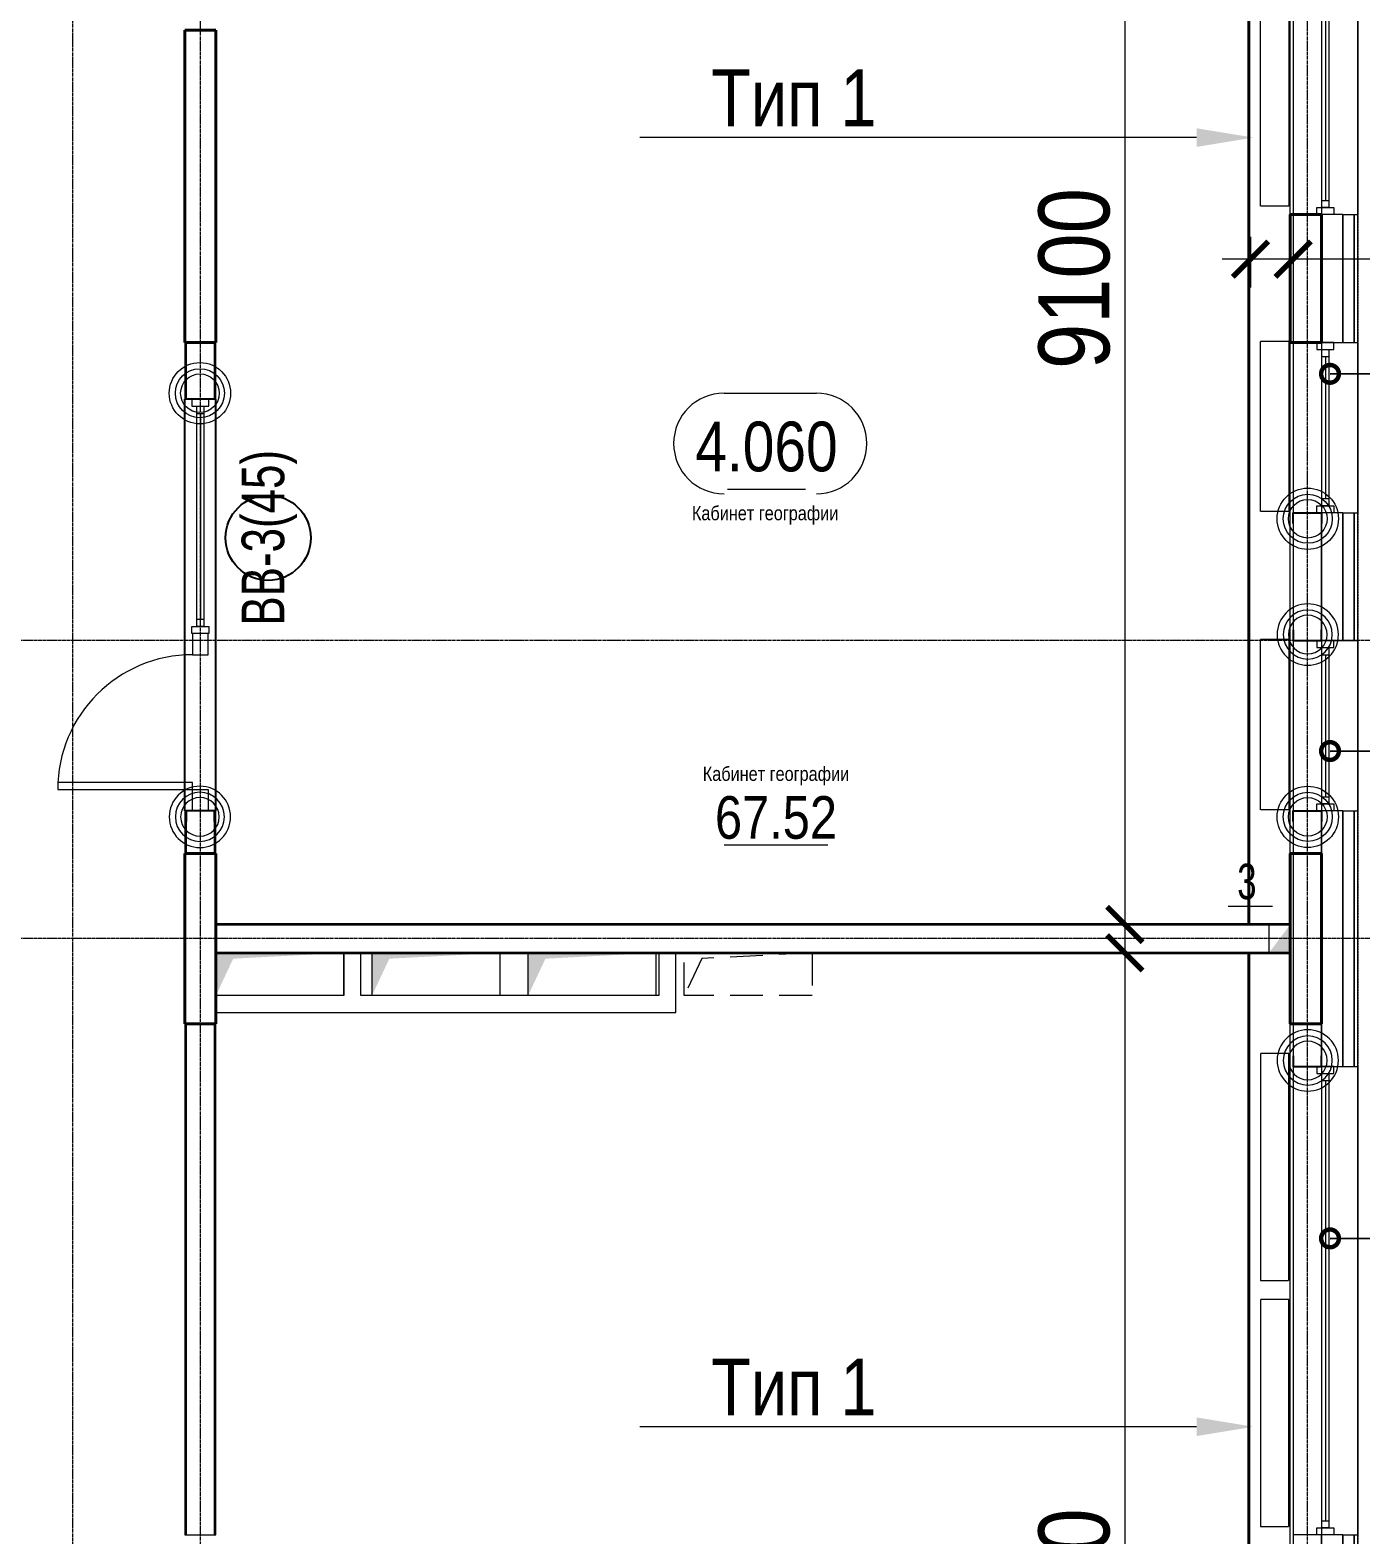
# Model space of a CAD drawing. Header units: millimetres. Extents: x -65509 to 912790, y 446 to 713294.
# Drawn here: x 495201 to 504578, y 520683 to 531283 of the extents above; entities that cross this region are included whole.
import ezdxf
from ezdxf import colors
from ezdxf.entities.mleader import LeaderData, LeaderLine
from ezdxf.enums import TextEntityAlignment as Align
from ezdxf.math import Vec2, Vec3

# ---------------------------------------------------------------- set-up
doc = ezdxf.new("R2010")
doc.units = ezdxf.units.MM
for name, pattern in [('CENTER2', [28.575, 19.05, -3.175, 3.175, -3.175]), ('DASHED', [19.05, 12.7, -6.35]), ('HIDDEN', [9.525, 6.35, -3.175]), ('HIDDEN2', [4.7625, 3.175, -1.5875])]:
    doc.linetypes.add(name, pattern=pattern)
doc.layers.get('Defpoints').update_dxf_attribs({"color": 250})
for name, color, linetype, lineweight in [('A-AREA', 250, 'Continuous', 15), ('A-Wall_Материал_Газоблок_Контур', 250, 'Continuous', 0), ('АР_Area', 250, 'Continuous', 5), ('АР_Витраж', 250, 'Continuous', 13), ('АР_Витраж марка', 250, 'Continuous', 9), ('АР_Двери_витраж', 250, 'Continuous', 9), ('АР_Колонны', 250, 'Continuous', 30), ('АР_Окна', 250, 'Continuous', 5), ('АР_Отв. марка', 250, 'Continuous', 9), ('АР_площадь пом', 250, 'Continuous', 5), ('АР_Размеры обшивки', 250, 'Continuous', 5), ('АР_Стены ЖБ', 250, 'Continuous', 35), ('АР_Стены кирпич', 250, 'Continuous', 20), ('АР_Стены ПЕНОблок', 250, 'Continuous', 20), ('АР_Тонкая', 250, 'Continuous', 5), ('АР_Утеплитель', 250, 'Continuous', 0), ('КМ_Фахверки', 250, 'Continuous', 25), ('Марка окна', 250, 'Continuous', 25), ('ОВ_Классы', 250, 'Continuous', 0), ('ОВ_Отопление', 250, 'Continuous', 5), ('ОВ_Шахты', 250, 'Continuous', 5), ('Размеры зашивки ГКЛ', 250, 'Continuous', 0), ('РД_Оси_100', 250, 'Continuous', 0), ('РД_проем_инж перемыч_фахверк', 250, 'Continuous', 18)]:
    doc.layers.add(name, color=color, linetype=linetype, lineweight=lineweight)
doc.layers.add('АР_Делит', color=250, linetype='Continuous', lineweight=0, plot=False)
doc.layers.add('РД_Проем', color=250, linetype='Continuous', lineweight=0, plot=False)
doc.layers.add('АР_Отопительные приборы', color=1, linetype='HIDDEN2', lineweight=0, true_color=0xff0000)
doc.layers.add('Зашивка радиаторов тип 1 (фанера и МДФ)', color=7, linetype='Continuous', lineweight=0, true_color=0x000085)
doc.layers.add('РД_Витраж_вн', color=250, linetype='Continuous')
doc.styles.add('Arial0', font='arial.ttf')
doc.styles.add('Arial_09', font='ARIALN.TTF', dxfattribs={"width": 0.9})
doc.styles.add('style1', font='ARIALN.TTF')
doc.dimstyles.new('Dim200_ареал', dxfattribs={"dimscale": 100, "dimtxt": 5, "dimasz": 2.5, "dimexe": 2, "dimexo": 2, "dimgap": 1, "dimtad": 1, "dimzin": 12, "dimdsep": 46, "dimtxsty": 'style1', "dimblk": 'ARCHTICK', "dimcen": 3, "dimdle": 2, "dimclrd": 256, "dimclre": 256, "dimaunit": 1, "dimadec": 0, "dimazin": 3, "dimtfac": 1, "dimtmove": 1, "dimatfit": 3, "dimldrblk": 'OPEN30', "dimfxl": 5, "dimfxlon": 1, "dimtolj": 1, "dimtzin": 0, "dimlwd": 9, "dimlwe": 9, "dimarcsym": 0})

# ---------------------------------------------------------------- blocks, each defined once
blk = doc.blocks.new('otv')
at = {"linetype": 'Continuous'}
blk.add_lwpolyline([(0, -1), (0, 0), (1, 0), (1, -1)], close=True, dxfattribs=at)
blk.add_solid([(0, -1), (0, 0), (0.135, -0.137), (1, 0)], dxfattribs=at)
blk = doc.blocks.new('otv пунктир')
at = {"linetype": 'HIDDEN', "ltscale": 0.07}
blk.add_lwpolyline([(0, 0), (0, 1), (1, 1), (1, 0)], close=True, dxfattribs=at)
blk.add_lwpolyline([(0, 1), (0.135, 0.137), (1, 0)], dxfattribs=at)
blk = doc.blocks.new('_DotSmall')
at = {"color": 0, "linetype": 'ByBlock', "const_width": 0.5}
blk.add_lwpolyline([(-0.0625, 0, 1), (0.0625, 0, 1)], format="xyb", close=True, dxfattribs=at)
blk = doc.blocks.new('Ф_пеноблок 200')
at = {"layer": 'АР_Делит', "color": 1}
for radius in [216, 173, 136]:
    blk.add_circle((103, -42), radius, dxfattribs=at)
at = {"layer": 'КМ_Фахверки'}
blk.add_lwpolyline([(0, -75), (0, 0), (200, 0), (200, -75)], dxfattribs=at)
blk = doc.blocks.new('СОШ_2200_АР_ОСИ_М100_28.05.24')
at = {"layer": 'АР_Делит', "color": 5, "linetype": 'DASHED'}
blk.add_lwpolyline([(114955, 135155), (114955, -355), (93595.036, -355), (93595.036, 13855), (94145, 13855), (94145, 68320), (66055, 68320), (66055, 13857.73), (83455, 13857.73), (83455, -355), (45245, -355), (45245, 13145), (44695, 13145), (44695, 26755), (45245, 26755), (45245, 68320), (20455, 68320), (20455, 26755), (27955, 26755), (27955, 13145), (-355, 13145), (-355, 100855), (37145, 100855), (37145, 129155)], dxfattribs=at)
at = {"layer": 'РД_Оси_100', "linetype": 'CENTER2'}
for p, q in [((114600, -6155), (114600, 139938.679)), ((119910, 20700), (94200, 20700)), ((119910, 18600), (94200, 18600))]:
    blk.add_line(p, q, dxfattribs=at)
for points in [[(105900, 139938.679), (105900, -6155)], [(106800, -6155), (106800, 139938.679)]]:
    blk.add_lwpolyline(points, dxfattribs=at)
blk = doc.blocks.new('Bottom_L_1600')
at = {"layer": 'АР_Отопительные приборы'}
blk.add_lwpolyline([(800, -100), (-800, -100), (-800, 100), (800, 100)], close=True, dxfattribs=at)
blk = doc.blocks.new('Bottom_L_1200')
at = {"layer": 'АР_Отопительные приборы'}
blk.add_lwpolyline([(600, -100), (-600, -100), (-600, 100), (600, 100)], close=True, dxfattribs=at)
blk = doc.blocks.new('Bottom_R_1600')
at = {"layer": 'АР_Отопительные приборы'}
blk.add_lwpolyline([(-800, -100), (800, -100), (800, 100), (-800, 100)], close=True, dxfattribs=at)
blk = doc.blocks.new('_ArchTick')
at = {"color": 0, "linetype": 'ByBlock', "const_width": 0.15}
blk.add_lwpolyline([(-0.5, -0.5), (0.5, 0.5)], dxfattribs=at)
blk = doc.blocks.new('*D664')
at = {"layer": 'Defpoints', "color": 0, "lineweight": 25, "transparency": 16777216}
for p in [(503304, 534083), (502915, 524983), (503310, 524983)]:
    blk.add_point(p, dxfattribs=at)
at = {"layer": 'АР_Размеры обшивки', "lineweight": 9, "transparency": 16777216}
for p, q in [((502915, 534283), (502915, 524783)), ((503104, 534083), (502715, 534083)), ((503110, 524983), (502715, 524983))]:
    blk.add_line(p, q, dxfattribs=at)
at = {"layer": 'АР_Размеры обшивки', "lineweight": 9, "transparency": 16777216, "xscale": 250, "yscale": 250, "zscale": 250}
for p, rotation in [((502915, 534083), 90), ((502915, 524983), 270)]:
    blk.add_blockref('_ArchTick', p, dxfattribs=dict(at, rotation=rotation))
at = {"layer": 'АР_Размеры обшивки', "color": 0, "transparency": 16777216, "insert": (502560, 529533), "char_height": 500, "attachment_point": 5, "rotation": 90, "style": 'style1'}
blk.add_mtext('\\A1;9100', dxfattribs=at)
blk = doc.blocks.new('_Open30')
at = {"color": 0, "linetype": 'ByBlock', "lineweight": -2}
for p, q in [((-1, 0.268), (0, 0)), ((0, 0), (-1, -0.268)), ((0, 0), (-1, 0))]:
    blk.add_line(p, q, dxfattribs=at)
blk = doc.blocks.new('*D665')
at = {"layer": 'Defpoints', "color": 0, "lineweight": 25, "transparency": 16777216}
for p in [(503304, 524783), (502915, 515683), (503304, 515683)]:
    blk.add_point(p, dxfattribs=at)
at = {"layer": 'АР_Размеры обшивки', "lineweight": 9, "transparency": 16777216}
for p, q in [((502915, 524983), (502915, 515483)), ((503104, 524783), (502715, 524783)), ((503104, 515683), (502715, 515683))]:
    blk.add_line(p, q, dxfattribs=at)
at = {"layer": 'АР_Размеры обшивки', "lineweight": 9, "transparency": 16777216, "xscale": 250, "yscale": 250, "zscale": 250}
for p, rotation in [((502915, 524783), 90), ((502915, 515683), 270)]:
    blk.add_blockref('_ArchTick', p, dxfattribs=dict(at, rotation=rotation))
at = {"layer": 'АР_Размеры обшивки', "color": 0, "transparency": 16777216, "insert": (502560, 520233), "char_height": 500, "attachment_point": 5, "rotation": 90, "style": 'style1'}
blk.add_mtext('\\A1;9100', dxfattribs=at)
blk = doc.blocks.new('*D766')
at = {"layer": 'Defpoints', "color": 0, "lineweight": 25, "transparency": 16777216}
for p in [(503801, 530028), (504101, 530028), (503801, 529670)]:
    blk.add_point(p, dxfattribs=at)
at = {"layer": 'АР_Размеры обшивки', "lineweight": 9, "transparency": 16777216}
for p, q in [((503801, 529828), (503801, 529470)), ((504101, 529828), (504101, 529470)), ((504301, 529670), (503601, 529670)), ((506228, 529670), (504101, 529670))]:
    blk.add_line(p, q, dxfattribs=at)
at = {"layer": 'АР_Размеры обшивки', "lineweight": 9, "transparency": 16777216, "xscale": 250, "yscale": 250, "zscale": 250, "rotation": 180}
blk.add_blockref('_ArchTick', (503801, 529670), dxfattribs=at)
at = {"layer": 'АР_Размеры обшивки', "lineweight": 9, "transparency": 16777216, "xscale": 250, "yscale": 250, "zscale": 250}
blk.add_blockref('_ArchTick', (504101, 529670), dxfattribs=at)
at = {"layer": 'АР_Размеры обшивки', "color": 0, "transparency": 16777216, "insert": (505676, 530026), "char_height": 500, "attachment_point": 5, "style": 'style1'}
blk.add_mtext('\\A1;300', dxfattribs=at)
blk = doc.blocks.new('*D767')
at = {"layer": 'Defpoints', "color": 0, "lineweight": 25, "transparency": 16777216}
for p in [(503801, 520501), (504101, 520501), (503801, 520143)]:
    blk.add_point(p, dxfattribs=at)
at = {"layer": 'АР_Размеры обшивки', "lineweight": 9, "transparency": 16777216}
for p, q in [((503801, 520301), (503801, 519943)), ((504101, 520301), (504101, 519943)), ((504301, 520143), (503601, 520143)), ((506228, 520143), (504101, 520143))]:
    blk.add_line(p, q, dxfattribs=at)
at = {"layer": 'АР_Размеры обшивки', "lineweight": 9, "transparency": 16777216, "xscale": 250, "yscale": 250, "zscale": 250, "rotation": 180}
blk.add_blockref('_ArchTick', (503801, 520143), dxfattribs=at)
at = {"layer": 'АР_Размеры обшивки', "lineweight": 9, "transparency": 16777216, "xscale": 250, "yscale": 250, "zscale": 250}
blk.add_blockref('_ArchTick', (504101, 520143), dxfattribs=at)
at = {"layer": 'АР_Размеры обшивки', "color": 0, "transparency": 16777216, "insert": (505676, 520499), "char_height": 500, "attachment_point": 5, "style": 'style1'}
blk.add_mtext('\\A1;300', dxfattribs=at)
blk = doc.blocks.new('MOK-МаркаПом_овал_ареал')
for p, q in [((-2.99, 3.76), (3.52, 3.76)), ((-2.75, -3), (2.75, -3))]:
    blk.add_line(p, q)
for centre, radius, start, end in [((-2.99, 0.21), 3.55, 90, 270), ((3.52, 0.21), 3.55, 270, 90), ((-7.41, 0), 7.16, 0, 0.001)]:
    blk.add_arc(centre, radius, start, end)
at = {"color": 0, "style": 'style1'}
blk.add_attdef('АР-ПОМЕЩЕНИЕ:НОМЕР', text='', height=3, dxfattribs=at).set_placement((0.26, 0), align=Align.MIDDLE)
blk = doc.blocks.new('MOK-МаркаПомещения1')
at = {"layer": 'A-AREA', "color": 0}
blk.add_line((-3.65, -1.94), (3.65, -1.94), dxfattribs=at)
at = {"layer": 'A-AREA', "color": 0, "style": 'style1'}
blk.add_attdef('АР-ПОМЕЩЕНИЕ:ПЛОЩАДЬ', text='', height=3, dxfattribs=at).set_placement((0, 0), align=Align.MIDDLE)
at = {"layer": 'Defpoints', "style": 'style1', "flags": 8}
blk.add_attdef('АР-ПОМЕЩЕНИЕ:НАИМЕНОВАНИЕ', text='', height=1, dxfattribs=at).set_placement((0, 2.96), align=Align.MIDDLE)
blk = doc.blocks.new('MOK-МаркаПроема инж.')
blk.add_line((-1.33, -1.75), (1.8, -1.75))
at = {"color": 0, "style": 'Arial0', "width": 0.7}
blk.add_attdef('АР-ПРОЕМ:Коробка', text='', height=2.5, dxfattribs=at).set_placement((0, 0), align=Align.MIDDLE)
blk = doc.blocks.new('МаркаВитража1')
at = {"layer": 'Defpoints'}
blk.add_circle((0, 0), 3, dxfattribs=at)
at = {"color": 0, "linetype": 'ByBlock', "lineweight": -2, "style": 'Arial_09', "width": 0.9}
blk.add_attdef('АР-ОКНО:НАИМЕНОВАНИЕ', text='', height=3, dxfattribs=at).set_placement((0, 0), align=Align.MIDDLE)

msp = doc.modelspace()

# ---------------------------------------------------------------- hatches: boundary and pattern name
at = {"layer": 'ОВ_Отопление', "linetype": 'Continuous', "lineweight": 5}
for points in [[(504080.884, 524783.493), (504080.88, 524983.493), (504005.882, 524883.491)], [(504080.884, 524783.493), (504080.88, 524983.493), (504005.882, 524883.491)], [(503930.884, 524783.489), (504080.884, 524783.493), (504005.882, 524883.491)], [(503930.884, 524783.489), (504080.884, 524783.493), (504005.882, 524883.491)]]:
    msp.add_hatch(color=256, dxfattribs=at).paths.add_polyline_path(points, flags=0)

# ---------------------------------------------------------------- linework, layer by layer
at = {"layer": 'A-Wall_Материал_Газоблок_Контур', "linetype": 'Continuous', "lineweight": 0}
for p, q in [((504100.882, 533283.318), (504100.882, 529983.318)), ((504555.882, 529983.318), (504555.882, 533283.318)), ((504100.882, 529083.318), (504100.882, 527883.318)), ((504100.882, 526983.318), (504100.882, 525783.318)), ((504100.882, 523983.318), (504100.882, 520683.318))]:
    msp.add_line(p, q, dxfattribs=at)
at = {"layer": 'АР_Витраж', "linetype": 'Continuous', "lineweight": 5}
for p, q in [((496290.882, 528683.318), (496290.882, 527033.318)), ((496510.882, 528683.318), (496510.882, 527033.318))]:
    msp.add_line(p, q, dxfattribs=at)
at = {"layer": 'АР_Витраж', "linetype": 'Continuous', "lineweight": 13}
for p, q in [((496375.882, 528583.318), (496425.882, 528583.318)), ((496400.882, 528583.318), (496400.882, 527133.318)), ((496375.882, 527133.318), (496425.882, 527133.318))]:
    msp.add_line(p, q, dxfattribs=at)
for points in [[(496460.882, 528633.318), (496460.882, 528683.318), (496340.882, 528683.318), (496340.882, 528633.318)], [(496375.882, 528633.318), (496425.882, 528633.318), (496425.882, 527083.318), (496375.882, 527083.318)], [(496460.882, 527083.318), (496460.882, 527033.318), (496340.882, 527033.318), (496340.882, 527083.318)]]:
    msp.add_lwpolyline(points, close=True, dxfattribs=at)
at = {"layer": 'АР_Двери_витраж', "linetype": 'Continuous', "lineweight": 9}
for points in [[(496455.882, 526883.318), (496455.882, 527033.318), (496345.882, 527033.318), (496345.882, 526883.318)], [(496345.882, 525933.318), (496345.882, 525983.318), (495395.882, 525983.318), (495395.882, 525933.318)], [(496455.882, 525933.318), (496455.882, 525783.318), (496345.882, 525783.318), (496345.882, 525933.318)]]:
    msp.add_lwpolyline(points, close=True, dxfattribs=at)
msp.add_arc((496345.882, 525933.318), 950, 90, 180, dxfattribs=at)
at = {"layer": 'АР_Колонны', "linetype": 'HIDDEN2', "lineweight": 25}
for p, q in [((496290.882, 531283.318), (496510.882, 531283.318)), ((496290.882, 529083.318), (496290.882, 531283.318)), ((496510.882, 531283.318), (496510.882, 529083.318)), ((504080.882, 529983.318), (504300.882, 529983.318)), ((504080.882, 529083.318), (504080.882, 529983.318)), ((496510.882, 529083.318), (496290.882, 529083.318)), ((496290.882, 525483.318), (496510.882, 525483.318)), ((496290.882, 524283.318), (496290.882, 525483.318)), ((496510.882, 525483.318), (496510.882, 524283.318)), ((504080.882, 525483.318), (504300.882, 525483.318)), ((504080.882, 524283.318), (504080.882, 525483.318)), ((504300.882, 525483.318), (504300.882, 524283.318)), ((496510.882, 524283.318), (496290.882, 524283.318)), ((504300.882, 524283.318), (504080.882, 524283.318))]:
    msp.add_line(p, q, dxfattribs=at)
at = {"layer": 'АР_Колонны', "linetype": 'Continuous', "lineweight": 35}
for p, q in [((496290.882, 531283.318), (496290.882, 529083.318)), ((496510.882, 531283.318), (496290.882, 531283.318)), ((496510.882, 529083.318), (496510.882, 531283.318)), ((504080.882, 529983.318), (504080.882, 529083.318)), ((504300.882, 529983.318), (504080.882, 529983.318)), ((496290.882, 529083.318), (496510.882, 529083.318)), ((496290.882, 525483.318), (496290.882, 524283.318)), ((496510.882, 525483.318), (496290.882, 525483.318)), ((496510.882, 524283.318), (496510.882, 525483.318)), ((504080.882, 525483.318), (504080.882, 524283.318)), ((504300.882, 525483.318), (504080.882, 525483.318)), ((504300.882, 524283.318), (504300.882, 525483.318)), ((496290.882, 524283.318), (496510.882, 524283.318)), ((504080.882, 524283.318), (504300.882, 524283.318))]:
    msp.add_line(p, q, dxfattribs=at)
at = {"layer": 'АР_Окна', "linetype": 'Continuous', "lineweight": 5}
for p, q in [((504100.882, 533283.318), (504100.882, 529983.318)), ((504328.382, 533183.318), (504328.382, 530083.318)), ((504555.882, 533283.318), (504555.882, 529983.318)), ((504303.382, 530083.318), (504353.382, 530083.318)), ((504100.882, 529083.318), (504100.882, 527883.318)), ((504303.382, 527983.318), (504353.382, 527983.318)), ((504100.882, 526983.318), (504100.882, 525783.318)), ((504303.382, 526883.318), (504353.382, 526883.318)), ((504100.882, 523983.318), (504100.882, 520683.318)), ((504303.382, 523883.318), (504353.382, 523883.318)), ((504303.382, 520783.318), (504353.382, 520783.318))]:
    msp.add_line(p, q, dxfattribs=at)
for points in [[(504303.382, 533233.318), (504353.382, 533233.318), (504353.382, 530033.318), (504303.382, 530033.318)], [(504388.382, 530033.318), (504388.382, 529983.318), (504268.382, 529983.318), (504268.382, 530033.318)], [(504388.382, 527933.318), (504388.382, 527883.318), (504268.382, 527883.318), (504268.382, 527933.318)], [(504388.382, 526933.318), (504388.382, 526983.318), (504268.382, 526983.318), (504268.382, 526933.318)], [(504388.382, 523933.318), (504388.382, 523983.318), (504268.382, 523983.318), (504268.382, 523933.318)], [(504388.382, 520733.318), (504388.382, 520683.318), (504268.382, 520683.318), (504268.382, 520733.318)]]:
    msp.add_lwpolyline(points, close=True, dxfattribs=at)
at = {"layer": 'АР_Стены ЖБ', "linetype": 'Continuous', "lineweight": 40}
for p, q in [((496510.882, 531283.318), (496290.882, 531283.318)), ((496290.882, 531283.318), (496290.882, 529083.318)), ((496510.882, 529083.318), (496510.882, 531283.318)), ((504300.882, 529983.318), (504080.882, 529983.318)), ((504080.882, 529983.318), (504080.882, 529083.318)), ((496290.882, 529083.318), (496510.882, 529083.318)), ((496510.882, 525483.318), (496290.882, 525483.318)), ((496290.882, 525483.318), (496290.882, 524283.318)), ((496510.882, 524283.318), (496510.882, 525483.318)), ((504300.882, 525483.318), (504080.882, 525483.318)), ((504080.882, 525483.318), (504080.882, 524283.318)), ((504300.882, 524283.318), (504300.882, 525483.318)), ((496290.882, 524283.318), (496510.882, 524283.318)), ((504080.882, 524283.318), (504300.882, 524283.318))]:
    msp.add_line(p, q, dxfattribs=at)
at = {"layer": 'АР_Стены ЖБ', "linetype": 'Continuous', "lineweight": 35}
for p, q in [((504080.88, 524983.493), (496510.877, 524983.318)), ((496510.877, 524983.318), (496510.882, 524783.318)), ((504080.884, 524783.493), (504080.88, 524983.493)), ((496510.882, 524783.318), (504080.884, 524783.493))]:
    msp.add_line(p, q, dxfattribs=at)
at = {"layer": 'АР_Стены ЖБ', "linetype": 'Continuous', "lineweight": 15}
msp.add_line((503930.884, 524783.489), (503930.88, 524983.489), dxfattribs=at)
at = {"layer": 'АР_Стены кирпич', "linetype": 'Continuous', "lineweight": 20}
for p, q in [((497530.667, 524783.318), (497410.667, 524783.318)), ((497410.667, 524783.318), (497410.667, 524483.318)), ((497530.667, 524483.318), (497530.667, 524783.318)), ((499750.668, 524783.318), (499630.668, 524783.318)), ((499630.668, 524783.318), (499630.668, 524483.318)), ((499750.668, 524363.318), (499750.668, 524783.318)), ((497410.667, 524483.318), (496510.882, 524483.318)), ((496510.882, 524483.318), (496510.882, 524363.318)), ((499630.668, 524483.318), (497530.667, 524483.318)), ((496510.882, 524363.318), (499750.668, 524363.318))]:
    msp.add_line(p, q, dxfattribs=at)
at = {"layer": 'АР_Стены ПЕНОблок', "linetype": 'Continuous', "lineweight": 20}
for p, q in [((504300.882, 529983.318), (504100.882, 529983.318)), ((504100.882, 529983.318), (504100.882, 529083.318)), ((496500.882, 529083.318), (496300.882, 529083.318)), ((496300.882, 529083.318), (496300.882, 528683.318)), ((496500.882, 528683.318), (496500.882, 529083.318)), ((496300.882, 528683.318), (496500.882, 528683.318)), ((504300.882, 527883.318), (504100.882, 527883.318)), ((504100.882, 527883.318), (504100.882, 526983.318)), ((504300.882, 526983.318), (504300.882, 527883.318)), ((504100.882, 526983.318), (504300.882, 526983.318)), ((496500.882, 525783.318), (496300.882, 525783.318)), ((496300.882, 525783.318), (496300.882, 525483.318)), ((496500.882, 525483.318), (496500.882, 525783.318)), ((504100.882, 525783.318), (504100.882, 523983.318)), ((496300.882, 525483.318), (496500.882, 525483.318)), ((496500.882, 524283.318), (496300.882, 524283.318)), ((496300.882, 524283.318), (496300.882, 520683.318)), ((496500.882, 520683.318), (496500.882, 524283.318)), ((504100.882, 523983.318), (504300.882, 523983.318)), ((496300.882, 520683.318), (496500.882, 520683.318)), ((504300.882, 520683.318), (504100.882, 520683.318)), ((504100.882, 520683.318), (504100.882, 519783.318)), ((504300.882, 519783.318), (504300.882, 520683.318))]:
    msp.add_line(p, q, dxfattribs=at)
at = {"layer": 'АР_Тонкая', "linetype": 'Continuous', "lineweight": 5}
for p, q in [((504450.882, 529983.318), (504555.882, 529983.318)), ((504450.882, 527883.318), (504555.882, 527883.318)), ((504450.882, 527883.318), (504450.882, 526983.318)), ((504530.882, 526983.318), (504530.882, 527883.318)), ((504530.882, 527883.318), (504530.882, 526983.318)), ((504555.882, 526983.318), (504555.882, 527883.318)), ((504450.882, 526983.318), (504555.882, 526983.318)), ((504450.882, 523983.318), (504555.882, 523983.318)), ((504450.882, 520683.318), (504555.882, 520683.318)), ((504450.882, 520683.318), (504450.882, 519783.318)), ((504530.882, 519783.318), (504530.882, 520683.318)), ((504530.882, 520683.318), (504530.882, 519783.318)), ((504555.882, 519783.318), (504555.882, 520683.318))]:
    msp.add_line(p, q, dxfattribs=at)
at = {"layer": 'АР_Тонкая', "linetype": 'Continuous', "lineweight": 0}
for p, q in [((496300.882, 529083.318), (496290.882, 529083.318)), ((496290.882, 529083.318), (496290.882, 528683.318)), ((496300.882, 528683.318), (496300.882, 529083.318)), ((496510.882, 529083.318), (496500.882, 529083.318)), ((496500.882, 529083.318), (496500.882, 528683.318)), ((496510.882, 528683.318), (496510.882, 529083.318)), ((496290.882, 528683.318), (496300.882, 528683.318)), ((496500.882, 528683.318), (496510.882, 528683.318)), ((496300.882, 525783.318), (496290.882, 525783.318)), ((496290.882, 525783.318), (496290.882, 525483.318)), ((496300.882, 525483.318), (496300.882, 525783.318)), ((496510.882, 525783.318), (496500.882, 525783.318)), ((496500.882, 525783.318), (496500.882, 525483.318)), ((496510.882, 525483.318), (496510.882, 525783.318)), ((496290.882, 525483.318), (496300.882, 525483.318)), ((496500.882, 525483.318), (496510.882, 525483.318)), ((496300.882, 524283.318), (496290.882, 524283.318)), ((496290.882, 524283.318), (496290.882, 520683.318)), ((496300.882, 520683.318), (496300.882, 524283.318)), ((496510.882, 524283.318), (496500.882, 524283.318)), ((496500.882, 524283.318), (496500.882, 520683.318)), ((496510.882, 520683.318), (496510.882, 524283.318)), ((496290.882, 520683.318), (496300.882, 520683.318)), ((496500.882, 520683.318), (496510.882, 520683.318))]:
    msp.add_line(p, q, dxfattribs=at)
at = {"layer": 'АР_Утеплитель', "linetype": 'Continuous', "lineweight": 0}
for p, q in [((504450.882, 529983.318), (504300.882, 529983.318)), ((504450.882, 527883.318), (504300.882, 527883.318)), ((504300.882, 527883.318), (504300.882, 526983.318)), ((504450.882, 526983.318), (504450.882, 527883.318)), ((504300.882, 526983.318), (504450.882, 526983.318)), ((504300.882, 523983.318), (504450.882, 523983.318)), ((504450.882, 520683.318), (504300.882, 520683.318)), ((504300.882, 520683.318), (504300.882, 519783.318)), ((504450.882, 519783.318), (504450.882, 520683.318))]:
    msp.add_line(p, q, dxfattribs=at)
at = {"layer": 'Зашивка радиаторов тип 1 (фанера и МДФ)', "linetype": 'Continuous', "lineweight": 0}
for p, q in [((503780.881, 534083.318), (503780.882, 524983.318)), ((503793.381, 534083.318), (503793.382, 524983.318)), ((503793.382, 524983.318), (503793.381, 534083.318)), ((504080.882, 524983.318), (504080.881, 534083.318)), ((503780.882, 524983.318), (503793.382, 524983.318)), ((503793.382, 524983.318), (504080.882, 524983.318)), ((503780.882, 524783.318), (503780.881, 515683.318)), ((503793.382, 524783.318), (503780.882, 524783.318)), ((503793.382, 524783.318), (503793.381, 515683.318)), ((503793.381, 515683.318), (503793.382, 524783.318)), ((504080.882, 524783.318), (503793.382, 524783.318)), ((504080.881, 515683.318), (504080.882, 524783.318))]:
    msp.add_line(p, q, dxfattribs=at)
at = {"layer": 'ОВ_Отопление', "linetype": 'Continuous', "lineweight": 9}
for p, q in [((504080.88, 524983.493), (503930.88, 524983.489)), ((504080.88, 524983.493), (503930.88, 524983.489)), ((503930.884, 524783.489), (503930.88, 524983.489)), ((503930.884, 524783.489), (503930.88, 524983.489)), ((504080.884, 524783.493), (504080.88, 524983.493)), ((504080.884, 524783.493), (504080.88, 524983.493)), ((504080.884, 524783.493), (503930.884, 524783.489)), ((504080.884, 524783.493), (503930.884, 524783.489))]:
    msp.add_line(p, q, dxfattribs=at)
at = {"layer": 'РД_Витраж_вн', "linetype": 'Continuous', "lineweight": -3}
for p, q in [((496290.882, 525783.318), (496290.882, 528683.318)), ((496510.882, 525783.318), (496510.882, 528683.318))]:
    msp.add_line(p, q, dxfattribs=at)
at = {"layer": 'РД_Проем', "linetype": 'Continuous', "lineweight": 0}
for p, q in [((496290.882, 525783.318), (496290.882, 528683.318)), ((496510.882, 525783.318), (496510.882, 528683.318))]:
    msp.add_line(p, q, dxfattribs=at)
at = {"layer": 'РД_проем_инж перемыч_фахверк', "linetype": 'Continuous', "lineweight": 18}
for p, q in [((496290.882, 528683.318), (496290.882, 525783.318)), ((496510.882, 528683.318), (496510.882, 525783.318))]:
    msp.add_line(p, q, dxfattribs=at)

# ---------------------------------------------------------------- block references
at = {"layer": 'АР_Area', "linetype": 'Continuous', "lineweight": 5}
ref = msp.add_blockref('MOK-МаркаПом_овал_ареал', (500389.915, 528350.234), dxfattribs=dict(at, xscale=100, yscale=100, zscale=100))
ref.add_attrib('АР-ПОМЕЩЕНИЕ:НОМЕР', '4.060', dxfattribs={"layer": '0', "color": 0, "height": 350, "style": 'style1'}).set_placement((500389.915, 528350.234), align=Align.MIDDLE)
ref.add_attrib('АР-ПОМЕЩЕНИЕ:НАИМЕНОВАНИЕ', 'Кабинет географии', dxfattribs={"layer": 'Defpoints', "color": 2, "height": 100, "style": 'style1'}).set_placement((500380.5, 527868.841), align=Align.MIDDLE)
at = {"layer": 'АР_Витраж марка', "linetype": 'Continuous', "lineweight": 9, "xscale": 100, "yscale": 100, "zscale": 100, "rotation": 89.99999999999999}
msp.add_blockref('МаркаВитража1', (496879.202, 527707.089), dxfattribs=at).add_auto_attribs({'АР-ОКНО:НАИМЕНОВАНИЕ': 'ВВ-3(45)'})
at = {"layer": 'АР_Отв. марка', "linetype": 'Continuous', "lineweight": 9, "xscale": 100, "yscale": 100, "zscale": 100}
msp.add_blockref('MOK-МаркаПроема инж.', (503774.99, 525286.226), dxfattribs=at).add_auto_attribs({'АР-ПРОЕМ:Коробка': '3'})
at = {"layer": 'АР_Отопительные приборы'}
for name, p, rotation in [('Bottom_L_1600', (503970.882, 530841.938), 89.99999999999999), ('Bottom_L_1200', (503970.882, 528491.938), 89.99999999999999), ('Bottom_L_1200', (503970.882, 526391.938), 89.99999999999999), ('Bottom_R_1600', (503970.882, 523275.093), 90), ('Bottom_R_1600', (503970.882, 521541.938), 90)]:
    msp.add_blockref(name, p, dxfattribs=dict(at, rotation=rotation))
at = {"layer": 'АР_площадь пом', "linetype": 'Continuous', "lineweight": 5}
ref = msp.add_blockref('MOK-МаркаПомещения1', (500456.952, 525737.323), dxfattribs=dict(at, xscale=100, yscale=100, zscale=100))
ref.add_attrib('АР-ПОМЕЩЕНИЕ:НАИМЕНОВАНИЕ', 'Кабинет географии', dxfattribs={"layer": 'Defpoints', "height": 100, "style": 'style1'}).set_placement((500456.952, 526032.886), align=Align.MIDDLE)
ref.add_attrib('АР-ПОМЕЩЕНИЕ:ПЛОЩАДЬ', '67.52', dxfattribs={"layer": 'A-AREA', "color": 0, "height": 300, "style": 'style1'}).set_placement((500456.952, 525737.323), align=Align.MIDDLE)
at = {"layer": 'КМ_Фахверки', "rotation": 180}
msp.add_blockref('Ф_пеноблок 200', (496500.882, 528683.318), dxfattribs=at)
msp.add_blockref('Ф_пеноблок 200', (496500.882, 528683.318), dxfattribs=at)
at = {"layer": 'КМ_Фахверки'}
msp.add_blockref('Ф_пеноблок 200', (504100.882, 527883.318), dxfattribs=at)
at = {"layer": 'КМ_Фахверки', "xscale": -1, "rotation": 180}
for p in [(504100.882, 526983.318), (504100.882, 523983.318)]:
    msp.add_blockref('Ф_пеноблок 200', p, dxfattribs=at)
at = {"layer": 'КМ_Фахверки', "xscale": -1}
msp.add_blockref('Ф_пеноблок 200', (496500.882, 525783.318), dxfattribs=at)
msp.add_blockref('Ф_пеноблок 200', (496500.882, 525783.318), dxfattribs=at)
at = {"layer": 'ОВ_Классы', "xscale": 300, "yscale": 900, "rotation": 270}
msp.add_blockref('otv пунктир', (499810.882, 524783.318), dxfattribs=at)
at = {"layer": 'ОВ_Шахты', "xscale": 900, "yscale": 300, "zscale": 1400}
for p in [(496510.882, 524783.318), (497610.882, 524783.318), (498710.882, 524783.318)]:
    msp.add_blockref('otv', p, dxfattribs=at)

# ---------------------------------------------------------------- dimensions: what is measured, and where the dimension line sits
at = {"layer": 'АР_Размеры обшивки'}
for base, p1, p2, picture, middle in [((502914.889, 524983.318), (503303.881, 534083.318), (503310.132, 524983.318), '*D664', (502559.602, 529533.318)), ((502914.889, 515683.318), (503303.882, 524783.318), (503303.881, 515683.318), '*D665', (502559.602, 520233.318))]:
    dim = msp.add_linear_dim(base=base, p1=p1, p2=p2, angle=90, dimstyle='Dim200_ареал', override={"dimdec": 0}, dxfattribs=at)
    dim.commit()
    dim.dimension.update_dxf_attribs({"geometry": picture, "text_midpoint": middle})
dim = msp.add_linear_dim(base=(503800.878, 520143.318), p1=(504100.878, 520501.318), p2=(503800.878, 520501.318), dimstyle='Dim200_ареал', override={"dimdec": 0}, dxfattribs=at)
dim.commit()
dim.dimension.update_dxf_attribs({"geometry": '*D767', "text_midpoint": (505675.882, 519763.032), "dimtype": 160})

# ---------------------------------------------------------------- leaders
at = {"layer": 'Марка окна', "lineweight": 0, "ltscale": 20}
ml = msp.add_multileader_mtext('Standard', dxfattribs=at)
ml.set_content('+16.200\\P+13.500', color=256, style='style1')
ml.set_leader_properties(color=256, linetype='ByLayer', lineweight=-1)
ml.set_arrow_properties(name='DOTSMALL')
ml.build(insert=Vec2(0, 0))
ml.multileader.update_dxf_attribs({"text_left_attachment_type": 6, "text_right_attachment_type": 6, "dogleg_length": 200, "arrow_head_size": 250})
ctx = ml.context
ctx.base_point, ctx.char_height, ctx.arrow_head_size, ctx.landing_gap_size, ctx.plane_origin = Vec3(506020.474, 528864.598), 250, 250, 0, Vec3(506415.451, 528180.071)
ctx.left_attachment, ctx.right_attachment = 6, 6
notes = []
notes.append((ctx, [(1, (1, 1, 0), (504958.869, 528864.598), (1, 0), 1061.605, [(0, [(504360.754, 528861.928)], 0, [])])]))
ctx.mtext.insert, ctx.mtext.line_spacing_factor, ctx.mtext.flow_direction = Vec3(506020.474, 529164.598), 0.96, 5
ctx.mtext.has_bg_fill, ctx.mtext.bg_color, ctx.mtext.bg_scale_factor, ctx.mtext.bg_transparency, ctx.mtext.use_window_bg_color = 1, -1027028792, 1.5, 0, 1
ml = msp.add_multileader_mtext('Standard', dxfattribs=at)
ml.set_content('+16.200\\P+13.500', color=256, style='style1')
ml.set_leader_properties(color=256, linetype='ByLayer', lineweight=-1)
ml.set_arrow_properties(name='DOTSMALL')
ml.build(insert=Vec2(0, 0))
ml.multileader.update_dxf_attribs({"text_left_attachment_type": 6, "text_right_attachment_type": 6, "dogleg_length": 200, "arrow_head_size": 250})
ctx = ml.context
ctx.base_point, ctx.char_height, ctx.arrow_head_size, ctx.landing_gap_size, ctx.plane_origin = Vec3(506020.474, 526207.625), 250, 250, 0, Vec3(506415.451, 525523.098)
ctx.left_attachment, ctx.right_attachment = 6, 6
notes.append((ctx, [(1, (1, 1, 0), (504958.869, 526207.625), (1, 0), 1061.605, [(0, [(504360.754, 526204.954)], 0, [])])]))
ctx.mtext.insert, ctx.mtext.line_spacing_factor, ctx.mtext.flow_direction = Vec3(506020.474, 526507.625), 0.96, 5
ctx.mtext.has_bg_fill, ctx.mtext.bg_color, ctx.mtext.bg_scale_factor, ctx.mtext.bg_transparency, ctx.mtext.use_window_bg_color = 1, -1027028792, 1.5, 0, 1
ml = msp.add_multileader_mtext('Standard', dxfattribs=at)
ml.set_content('+16.200\\P+13.500', color=256, style='style1')
ml.set_leader_properties(color=256, linetype='ByLayer', lineweight=-1)
ml.set_arrow_properties(name='DOTSMALL')
ml.build(insert=Vec2(0, 0))
ml.multileader.update_dxf_attribs({"text_left_attachment_type": 6, "text_right_attachment_type": 6, "dogleg_length": 200, "arrow_head_size": 250})
ctx = ml.context
ctx.base_point, ctx.char_height, ctx.arrow_head_size, ctx.landing_gap_size, ctx.plane_origin = Vec3(506020.474, 522774.748), 250, 250, 0, Vec3(506415.451, 522090.221)
ctx.left_attachment, ctx.right_attachment = 6, 6
notes.append((ctx, [(1, (1, 1, 0), (504958.869, 522774.748), (1, 0), 1061.605, [(0, [(504360.754, 522772.078)], 0, [])])]))
ctx.mtext.insert, ctx.mtext.line_spacing_factor, ctx.mtext.flow_direction = Vec3(506020.474, 523074.748), 0.96, 5
ctx.mtext.has_bg_fill, ctx.mtext.bg_color, ctx.mtext.bg_scale_factor, ctx.mtext.bg_transparency, ctx.mtext.use_window_bg_color = 1, -1027028792, 1.5, 0, 1
at = {"layer": 'Размеры зашивки ГКЛ'}
ml = msp.add_multileader_mtext('Standard', dxfattribs=at)
ml.set_content('\\pxsm1;Тип 1 ', color=(0, 0, 138), style='style1')
ml.set_leader_properties(color=256, linetype='ByLayer', lineweight=9)
ml.build(insert=Vec2(0, 0))
ml.multileader.update_dxf_attribs({"has_dogleg": 0, "text_left_attachment_type": 6, "text_right_attachment_type": 6, "text_bottom_attachment_type": 10, "dogleg_length": 25, "arrow_head_size": 400})
ctx = ml.context
ctx.base_point, ctx.char_height, ctx.arrow_head_size, ctx.landing_gap_size, ctx.plane_origin = Vec3(499949.688, 530526.049), 400, 400, 50, Vec3(494391.298, 537496.614)
ctx.left_attachment, ctx.right_attachment, ctx.top_attachment = 6, 6, 10
notes.append((ctx, [(1, (1, 1, 0), (501145.084, 530526.049), (-1, 0), 25, [(1, [(503820.174, 530526.049)], 0, [])])]))
ctx.mtext.insert, ctx.mtext.width, ctx.mtext.defined_height, ctx.mtext.line_spacing_factor, ctx.mtext.flow_direction = Vec3(499999.688, 531006.049), 1668.44707, 600, 0.3, 5
ml = msp.add_multileader_mtext('Standard', dxfattribs=at)
ml.set_content('\\pxsm1;Тип 1 ', color=(0, 0, 138), style='style1')
ml.set_leader_properties(color=256, linetype='ByLayer', lineweight=9)
ml.build(insert=Vec2(0, 0))
ml.multileader.update_dxf_attribs({"has_dogleg": 0, "text_left_attachment_type": 6, "text_right_attachment_type": 6, "text_bottom_attachment_type": 10, "dogleg_length": 25, "arrow_head_size": 400})
ctx = ml.context
ctx.base_point, ctx.char_height, ctx.arrow_head_size, ctx.landing_gap_size, ctx.plane_origin = Vec3(499949.688, 521445.189), 400, 400, 50, Vec3(494391.298, 528415.753)
ctx.left_attachment, ctx.right_attachment, ctx.top_attachment = 6, 6, 10
notes.append((ctx, [(1, (1, 1, 0), (501145.084, 521445.189), (-1, 0), 25, [(1, [(503820.174, 521445.189)], 0, [])])]))
ctx.mtext.insert, ctx.mtext.width, ctx.mtext.defined_height, ctx.mtext.line_spacing_factor, ctx.mtext.flow_direction = Vec3(499999.688, 521925.189), 1668.44707, 600, 0.3, 5
for ctx, leaders in notes:
    for number, flags, end, landing, length, lines in leaders:
        leader = LeaderData()
        leader.index, (leader.has_last_leader_line, leader.has_dogleg_vector, leader.attachment_direction) = number, flags
        leader.last_leader_point, leader.dogleg_vector, leader.dogleg_length = Vec3(end), Vec3(landing), length
        for number, points, colour, breaks in lines:
            line = LeaderLine()
            line.index, line.vertices, line.color, line.breaks = number, Vec3.list(points), colors.encode_raw_color(colour), breaks
            leader.lines.append(line)
        ctx.leaders.append(leader)

# ---------------------------------------------------------------- next in the draw order: linework, layer by layer
at = {"layer": 'A-Wall_Материал_Газоблок_Контур', "linetype": 'Continuous', "lineweight": 0}
for p, q in [((504555.882, 527883.318), (504555.882, 529083.318)), ((504555.882, 525783.318), (504555.882, 526983.318)), ((504555.882, 520683.318), (504555.882, 523983.318))]:
    msp.add_line(p, q, dxfattribs=at)
at = {"layer": 'АР_Колонны', "linetype": 'HIDDEN2', "lineweight": 25}
for p, q in [((504300.882, 529983.318), (504300.882, 529083.318)), ((504300.882, 529083.318), (504080.882, 529083.318))]:
    msp.add_line(p, q, dxfattribs=at)
at = {"layer": 'АР_Колонны', "linetype": 'Continuous', "lineweight": 35}
for p, q in [((504300.882, 529083.318), (504300.882, 529983.318)), ((504080.882, 529083.318), (504300.882, 529083.318))]:
    msp.add_line(p, q, dxfattribs=at)
at = {"layer": 'АР_Окна', "linetype": 'Continuous', "lineweight": 5}
for p, q in [((504555.882, 529083.318), (504555.882, 527883.318)), ((504303.382, 528983.318), (504353.382, 528983.318)), ((504328.382, 528983.318), (504328.382, 527983.318)), ((504555.882, 526983.318), (504555.882, 525783.318)), ((504328.382, 526883.318), (504328.382, 525883.318)), ((504303.382, 525883.318), (504353.382, 525883.318)), ((504555.882, 523983.318), (504555.882, 520683.318)), ((504328.382, 523883.318), (504328.382, 520783.318))]:
    msp.add_line(p, q, dxfattribs=at)
for points in [[(504388.382, 529033.318), (504388.382, 529083.318), (504268.382, 529083.318), (504268.382, 529033.318)], [(504303.382, 529033.318), (504353.382, 529033.318), (504353.382, 527933.318), (504303.382, 527933.318)], [(504303.382, 526933.318), (504353.382, 526933.318), (504353.382, 525833.318), (504303.382, 525833.318)], [(504388.382, 525833.318), (504388.382, 525783.318), (504268.382, 525783.318), (504268.382, 525833.318)], [(504303.382, 523933.318), (504353.382, 523933.318), (504353.382, 520733.318), (504303.382, 520733.318)]]:
    msp.add_lwpolyline(points, close=True, dxfattribs=at)
at = {"layer": 'АР_Стены ЖБ', "linetype": 'Continuous', "lineweight": 40}
for p, q in [((504300.882, 529083.318), (504300.882, 529983.318)), ((504080.882, 529083.318), (504300.882, 529083.318))]:
    msp.add_line(p, q, dxfattribs=at)
at = {"layer": 'АР_Стены ПЕНОблок', "linetype": 'Continuous', "lineweight": 20}
for p, q in [((504300.882, 529083.318), (504300.882, 529983.318)), ((504100.882, 529083.318), (504300.882, 529083.318)), ((504300.882, 525783.318), (504100.882, 525783.318)), ((504300.882, 523983.318), (504300.882, 525783.318))]:
    msp.add_line(p, q, dxfattribs=at)
at = {"layer": 'АР_Тонкая', "linetype": 'Continuous', "lineweight": 5}
for p, q in [((504450.882, 529983.318), (504450.882, 529083.318)), ((504530.882, 529083.318), (504530.882, 529983.318)), ((504530.882, 529983.318), (504530.882, 529083.318)), ((504555.882, 529083.318), (504555.882, 529983.318)), ((504450.882, 529083.318), (504555.882, 529083.318)), ((504450.882, 525783.318), (504555.882, 525783.318)), ((504450.882, 525783.318), (504450.882, 523983.318)), ((504530.882, 523983.318), (504530.882, 525783.318)), ((504530.882, 525783.318), (504530.882, 523983.318)), ((504555.882, 523983.318), (504555.882, 525783.318))]:
    msp.add_line(p, q, dxfattribs=at)
at = {"layer": 'АР_Утеплитель', "linetype": 'Continuous', "lineweight": 0}
for p, q in [((504300.882, 529983.318), (504300.882, 529083.318)), ((504450.882, 529083.318), (504450.882, 529983.318)), ((504300.882, 529083.318), (504450.882, 529083.318)), ((504450.882, 525783.318), (504300.882, 525783.318)), ((504300.882, 525783.318), (504300.882, 523983.318)), ((504450.882, 523983.318), (504450.882, 525783.318))]:
    msp.add_line(p, q, dxfattribs=at)
at = {"layer": 'КМ_Фахверки', "lineweight": 5}
msp.add_lwpolyline([(435451.032, 597333.318), (504300.882, 597333.318), (504300.882, 506183.318), (435100.882, 506183.318), (435100.882, 574808.318), (435451.032, 574808.318), (435451.032, 597333.318)], dxfattribs=at)

# ---------------------------------------------------------------- next in the draw order: block references
at = {"layer": 'КМ_Фахверки'}
msp.add_blockref('Ф_пеноблок 200', (504100.882, 525783.318), dxfattribs=at)
at = {"layer": 'РД_Оси_100'}
msp.add_blockref('СОШ_2200_АР_ОСИ_М100_28.05.24', (389600.882, 506283.318), dxfattribs=at)

# ---------------------------------------------------------------- next in the draw order: dimensions: what is measured, and where the dimension line sits
at = {"layer": 'АР_Размеры обшивки'}
dim = msp.add_linear_dim(base=(503800.878, 529670.318), p1=(504100.878, 530028.318), p2=(503800.878, 530028.318), dimstyle='Dim200_ареал', override={"dimdec": 0}, dxfattribs=at)
dim.commit()
dim.dimension.update_dxf_attribs({"geometry": '*D766', "text_midpoint": (505675.882, 529290.032), "dimtype": 160})

doc.saveas('drawing.dxf')
